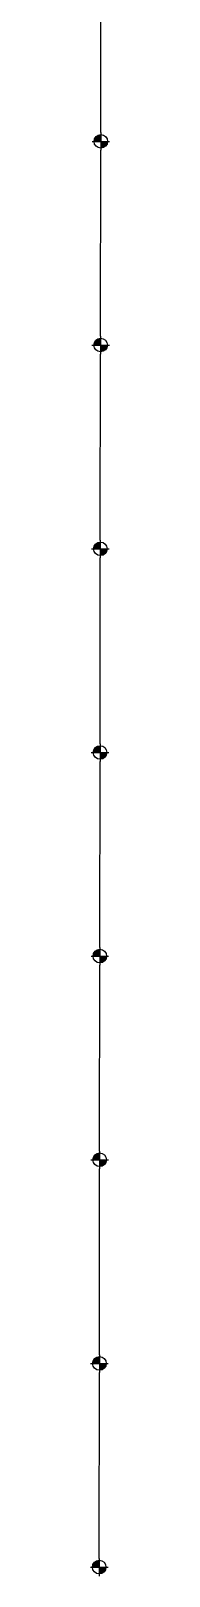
# Model space of a CAD drawing. Header units: millimetres. Extents: x 122681 to 489967, y 7796 to 82317.
# Drawn here: x 122681 to 122862, y 37076 to 51612 of the extents above; entities that cross this region are included whole.
import ezdxf

# ---------------------------------------------------------------- set-up
doc = ezdxf.new("R2010")
doc.units = ezdxf.units.MM
doc.layers.add('PDF_R-SKYR-TEXTI', color=7, linetype='Continuous')

msp = doc.modelspace()

# ---------------------------------------------------------------- linework, layer by layer
at = {"color": 7, "linetype": 'Continuous', "lineweight": 25}
for p, q in [((122778, 50655), (122780, 52405)), ((122776, 48739), (122778, 50489)), ((122774, 46822), (122776, 48572)), ((122772, 44906), (122774, 46656)), ((122770, 42990), (122772, 44740)), ((122768, 41074), (122770, 42824)), ((122766, 39158), (122768, 40908)), ((122764, 37242), (122766, 38992))]:
    msp.add_line(p, q, dxfattribs=at)
at = {"layer": 'PDF_R-SKYR-TEXTI', "lineweight": 25}
for points in [[(122778, 50655), (122778, 50489)], [(122696, 50572), (122862, 50572)], [(122776, 48739), (122776, 48572)], [(122694, 48656), (122860, 48656)], [(122774, 46822), (122774, 46656)], [(122691, 46740), (122858, 46740)], [(122689, 44824), (122856, 44824)], [(122772, 44906), (122772, 44740)], [(122687, 42908), (122853, 42908)], [(122770, 42990), (122770, 42824)], [(122768, 41074), (122768, 40908)], [(122685, 40992), (122851, 40991)], [(122766, 39158), (122766, 38992)], [(122683, 39075), (122849, 39075)], [(122764, 37242), (122764, 37076)], [(122681, 37159), (122847, 37159)]]:
    msp.add_lwpolyline(points, dxfattribs=at)
for centre in [(122779, 50573), (122777, 48657), (122775, 46740), (122772, 44824), (122770, 42908), (122768, 40992), (122766, 39076), (122764, 37160)]:
    msp.add_circle(centre, 64, dxfattribs=at)
at = {"layer": 'PDF_R-SKYR-TEXTI', "transparency": 33554559}
for points in [[(122719, 50593), (122716, 50583), (122716, 50572)], [(122719, 50593), (122719, 50572), (122716, 50572)], [(122723, 50572), (122723, 50604), (122719, 50572)], [(122723, 50604), (122719, 50572), (122719, 50593)], [(122729, 50572), (122730, 50614), (122723, 50572)], [(122730, 50614), (122723, 50572), (122723, 50604)], [(122738, 50572), (122738, 50621), (122729, 50572)], [(122738, 50621), (122729, 50572), (122730, 50614)], [(122746, 50572), (122746, 50627), (122738, 50572)], [(122746, 50627), (122738, 50572), (122738, 50621)], [(122757, 50572), (122757, 50633), (122746, 50572)], [(122757, 50633), (122746, 50572), (122746, 50627)], [(122768, 50572), (122768, 50635), (122757, 50572)], [(122768, 50635), (122757, 50572), (122757, 50633)], [(122778, 50572), (122778, 50636), (122768, 50572)], [(122778, 50636), (122768, 50572), (122768, 50635)], [(122716, 50583), (122716, 50572), (122715, 50572)], [(122791, 50510), (122791, 50572), (122778, 50508)], [(122791, 50572), (122778, 50508), (122778, 50572)], [(122802, 50513), (122802, 50572), (122791, 50510)], [(122802, 50572), (122791, 50510), (122791, 50572)], [(122814, 50519), (122814, 50572), (122802, 50513)], [(122814, 50572), (122802, 50513), (122802, 50572)], [(122824, 50527), (122824, 50572), (122814, 50519)], [(122824, 50572), (122814, 50519), (122814, 50572)], [(122832, 50536), (122832, 50572), (122824, 50527)], [(122832, 50572), (122824, 50527), (122824, 50572)], [(122837, 50548), (122837, 50572), (122832, 50536)], [(122837, 50572), (122832, 50536), (122832, 50572)], [(122842, 50559), (122842, 50572), (122837, 50548)], [(122842, 50572), (122837, 50548), (122837, 50572)], [(122843, 50572), (122842, 50559), (122842, 50572)], [(122736, 48656), (122736, 48705), (122727, 48656)], [(122736, 48705), (122727, 48656), (122727, 48697)], [(122744, 48656), (122744, 48711), (122736, 48656)], [(122744, 48711), (122736, 48656), (122736, 48705)], [(122755, 48656), (122755, 48716), (122744, 48656)], [(122755, 48716), (122744, 48656), (122744, 48711)], [(122765, 48656), (122766, 48719), (122755, 48656)], [(122766, 48719), (122755, 48656), (122755, 48716)], [(122776, 48656), (122776, 48720), (122765, 48656)], [(122776, 48720), (122765, 48656), (122766, 48719)], [(122714, 48667), (122714, 48656), (122713, 48656)], [(122717, 48677), (122714, 48667), (122714, 48656)], [(122717, 48677), (122717, 48656), (122714, 48656)], [(122721, 48656), (122721, 48688), (122717, 48656)], [(122721, 48688), (122717, 48656), (122717, 48677)], [(122727, 48656), (122727, 48697), (122721, 48656)], [(122727, 48697), (122721, 48656), (122721, 48688)], [(122789, 48594), (122789, 48656), (122776, 48592)], [(122789, 48656), (122776, 48592), (122776, 48656)], [(122800, 48597), (122800, 48656), (122789, 48594)], [(122800, 48656), (122789, 48594), (122789, 48656)], [(122812, 48603), (122812, 48656), (122800, 48597)], [(122812, 48656), (122800, 48597), (122800, 48656)], [(122822, 48611), (122822, 48656), (122812, 48603)], [(122822, 48656), (122812, 48603), (122812, 48656)], [(122830, 48620), (122830, 48656), (122822, 48611)], [(122830, 48656), (122822, 48611), (122822, 48656)], [(122835, 48632), (122835, 48656), (122830, 48620)], [(122835, 48656), (122830, 48620), (122830, 48656)], [(122840, 48643), (122840, 48656), (122835, 48632)], [(122840, 48656), (122835, 48632), (122835, 48656)], [(122841, 48656), (122840, 48643), (122840, 48656)], [(122712, 46751), (122712, 46740), (122710, 46740)], [(122715, 46761), (122712, 46751), (122712, 46740)], [(122715, 46761), (122715, 46740), (122712, 46740)], [(122719, 46740), (122719, 46772), (122715, 46740)], [(122719, 46772), (122715, 46740), (122715, 46761)], [(122725, 46740), (122725, 46781), (122719, 46740)], [(122725, 46781), (122719, 46740), (122719, 46772)], [(122734, 46740), (122734, 46789), (122725, 46740)], [(122734, 46789), (122725, 46740), (122725, 46781)], [(122742, 46740), (122742, 46795), (122734, 46740)], [(122742, 46795), (122734, 46740), (122734, 46789)], [(122753, 46740), (122753, 46800), (122742, 46740)], [(122753, 46800), (122742, 46740), (122742, 46795)], [(122763, 46740), (122763, 46802), (122753, 46740)], [(122763, 46802), (122753, 46740), (122753, 46800)], [(122774, 46740), (122774, 46803), (122763, 46740)], [(122774, 46803), (122763, 46740), (122763, 46802)], [(122787, 46677), (122787, 46740), (122774, 46675)], [(122787, 46740), (122774, 46675), (122774, 46740)], [(122798, 46681), (122798, 46740), (122787, 46677)], [(122798, 46740), (122787, 46677), (122787, 46740)], [(122810, 46687), (122810, 46740), (122798, 46681)], [(122810, 46740), (122798, 46681), (122798, 46740)], [(122819, 46694), (122820, 46740), (122810, 46687)], [(122820, 46740), (122810, 46687), (122810, 46740)], [(122828, 46704), (122828, 46740), (122819, 46694)], [(122828, 46740), (122819, 46694), (122820, 46740)], [(122833, 46716), (122833, 46740), (122828, 46704)], [(122833, 46740), (122828, 46704), (122828, 46740)], [(122837, 46727), (122837, 46740), (122833, 46716)], [(122837, 46740), (122833, 46716), (122833, 46740)], [(122839, 46740), (122837, 46727), (122837, 46740)], [(122709, 44834), (122709, 44824), (122708, 44824)], [(122713, 44845), (122709, 44834), (122709, 44824)], [(122713, 44845), (122713, 44824), (122709, 44824)], [(122717, 44824), (122717, 44856), (122713, 44824)], [(122717, 44856), (122713, 44824), (122713, 44845)], [(122723, 44824), (122723, 44865), (122717, 44824)], [(122723, 44865), (122717, 44824), (122717, 44856)], [(122732, 44824), (122732, 44873), (122723, 44824)], [(122732, 44873), (122723, 44824), (122723, 44865)], [(122740, 44824), (122740, 44879), (122732, 44824)], [(122740, 44879), (122732, 44824), (122732, 44873)], [(122751, 44824), (122751, 44884), (122740, 44824)], [(122751, 44884), (122740, 44824), (122740, 44879)], [(122761, 44824), (122761, 44886), (122751, 44824)], [(122761, 44886), (122751, 44824), (122751, 44884)], [(122772, 44824), (122772, 44887), (122761, 44824)], [(122772, 44887), (122761, 44824), (122761, 44886)], [(122785, 44761), (122785, 44824), (122772, 44759)], [(122785, 44824), (122772, 44759), (122772, 44824)], [(122796, 44764), (122796, 44824), (122785, 44761)], [(122796, 44824), (122785, 44761), (122785, 44824)], [(122808, 44771), (122808, 44824), (122796, 44764)], [(122808, 44824), (122796, 44764), (122796, 44824)], [(122817, 44778), (122817, 44824), (122808, 44771)], [(122817, 44824), (122808, 44771), (122808, 44824)], [(122826, 44788), (122826, 44824), (122817, 44778)], [(122826, 44824), (122817, 44778), (122817, 44824)], [(122831, 44799), (122831, 44824), (122826, 44788)], [(122831, 44824), (122826, 44788), (122826, 44824)], [(122835, 44811), (122835, 44824), (122831, 44799)], [(122835, 44824), (122831, 44799), (122831, 44824)], [(122836, 44824), (122835, 44811), (122835, 44824)], [(122707, 42918), (122707, 42908), (122706, 42908)], [(122711, 42929), (122707, 42918), (122707, 42908)], [(122711, 42929), (122711, 42908), (122707, 42908)], [(122715, 42908), (122715, 42939), (122711, 42908)], [(122715, 42939), (122711, 42908), (122711, 42929)], [(122721, 42908), (122721, 42949), (122715, 42908)], [(122721, 42949), (122715, 42908), (122715, 42939)], [(122730, 42908), (122730, 42956), (122721, 42908)], [(122730, 42956), (122721, 42908), (122721, 42949)], [(122738, 42908), (122738, 42963), (122730, 42908)], [(122738, 42963), (122730, 42908), (122730, 42956)], [(122749, 42908), (122749, 42968), (122738, 42908)], [(122749, 42968), (122738, 42908), (122738, 42963)], [(122759, 42908), (122759, 42970), (122749, 42908)], [(122759, 42970), (122749, 42908), (122749, 42968)], [(122770, 42908), (122770, 42971), (122759, 42908)], [(122770, 42971), (122759, 42908), (122759, 42970)], [(122782, 42845), (122783, 42908), (122770, 42843)], [(122783, 42908), (122770, 42843), (122770, 42908)], [(122794, 42848), (122794, 42908), (122782, 42845)], [(122794, 42908), (122782, 42845), (122783, 42908)], [(122806, 42855), (122806, 42908), (122794, 42848)], [(122806, 42908), (122794, 42848), (122794, 42908)], [(122815, 42862), (122815, 42908), (122806, 42855)], [(122815, 42908), (122806, 42855), (122806, 42908)], [(122824, 42872), (122824, 42908), (122815, 42862)], [(122824, 42908), (122815, 42862), (122815, 42908)], [(122829, 42883), (122829, 42908), (122824, 42872)], [(122829, 42908), (122824, 42872), (122824, 42908)], [(122833, 42895), (122833, 42908), (122829, 42883)], [(122833, 42908), (122829, 42883), (122829, 42908)], [(122834, 42908), (122833, 42895), (122833, 42908)], [(122705, 41002), (122705, 40992), (122704, 40992)], [(122709, 41013), (122705, 41002), (122705, 40992)], [(122709, 41013), (122708, 40992), (122705, 40992)], [(122713, 40992), (122713, 41023), (122708, 40992)], [(122713, 41023), (122708, 40992), (122709, 41013)], [(122719, 40992), (122719, 41033), (122713, 40992)], [(122719, 41033), (122713, 40992), (122713, 41023)], [(122728, 40992), (122728, 41040), (122719, 40992)], [(122728, 41040), (122719, 40992), (122719, 41033)], [(122736, 40992), (122736, 41047), (122728, 40992)], [(122736, 41047), (122728, 40992), (122728, 41040)], [(122747, 40991), (122747, 41052), (122736, 40992)], [(122747, 41052), (122736, 40992), (122736, 41047)], [(122757, 40991), (122757, 41054), (122747, 40991)], [(122757, 41054), (122747, 40991), (122747, 41052)], [(122768, 40991), (122768, 41055), (122757, 40991)], [(122768, 41055), (122757, 40991), (122757, 41054)], [(122780, 40929), (122780, 40991), (122768, 40927)], [(122780, 40991), (122768, 40927), (122768, 40991)], [(122792, 40932), (122792, 40991), (122780, 40929)], [(122792, 40991), (122780, 40929), (122780, 40991)], [(122804, 40939), (122804, 40991), (122792, 40932)], [(122804, 40991), (122792, 40932), (122792, 40991)], [(122813, 40946), (122813, 40991), (122804, 40939)], [(122813, 40991), (122804, 40939), (122804, 40991)], [(122822, 40955), (122822, 40991), (122813, 40946)], [(122822, 40991), (122813, 40946), (122813, 40991)], [(122827, 40967), (122827, 40991), (122822, 40955)], [(122827, 40991), (122822, 40955), (122822, 40991)], [(122831, 40979), (122831, 40991), (122827, 40967)], [(122831, 40991), (122827, 40967), (122827, 40991)], [(122832, 40991), (122831, 40979), (122831, 40991)], [(122711, 39075), (122711, 39107), (122706, 39075)], [(122711, 39107), (122706, 39075), (122706, 39097)], [(122717, 39075), (122717, 39117), (122711, 39075)], [(122717, 39117), (122711, 39075), (122711, 39107)], [(122725, 39075), (122726, 39124), (122717, 39075)], [(122726, 39124), (122717, 39075), (122717, 39117)], [(122734, 39075), (122734, 39130), (122725, 39075)], [(122734, 39130), (122725, 39075), (122726, 39124)], [(122745, 39075), (122745, 39136), (122734, 39075)], [(122745, 39136), (122734, 39075), (122734, 39130)], [(122755, 39075), (122755, 39138), (122745, 39075)], [(122755, 39138), (122745, 39075), (122745, 39136)], [(122766, 39075), (122766, 39139), (122755, 39075)], [(122766, 39139), (122755, 39075), (122755, 39138)], [(122703, 39086), (122703, 39075), (122702, 39075)], [(122706, 39097), (122703, 39086), (122703, 39075)], [(122706, 39097), (122706, 39075), (122703, 39075)], [(122778, 39013), (122778, 39075), (122766, 39011)], [(122778, 39075), (122766, 39011), (122766, 39075)], [(122790, 39016), (122790, 39075), (122778, 39013)], [(122790, 39075), (122778, 39013), (122778, 39075)], [(122802, 39022), (122802, 39075), (122790, 39016)], [(122802, 39075), (122790, 39016), (122790, 39075)], [(122811, 39030), (122811, 39075), (122802, 39022)], [(122811, 39075), (122802, 39022), (122802, 39075)], [(122820, 39039), (122820, 39075), (122811, 39030)], [(122820, 39075), (122811, 39030), (122811, 39075)], [(122825, 39051), (122825, 39075), (122820, 39039)], [(122825, 39075), (122820, 39039), (122820, 39075)], [(122829, 39063), (122829, 39075), (122825, 39051)], [(122829, 39075), (122825, 39051), (122825, 39075)], [(122830, 39075), (122829, 39063), (122829, 39075)], [(122732, 37159), (122732, 37214), (122723, 37159)], [(122732, 37214), (122723, 37159), (122723, 37208)], [(122742, 37159), (122743, 37220), (122732, 37159)], [(122743, 37220), (122732, 37159), (122732, 37214)], [(122753, 37159), (122753, 37222), (122742, 37159)], [(122753, 37222), (122742, 37159), (122743, 37220)], [(122764, 37159), (122764, 37223), (122753, 37159)], [(122764, 37223), (122753, 37159), (122753, 37222)], [(122701, 37170), (122701, 37159), (122700, 37159)], [(122704, 37180), (122701, 37170), (122701, 37159)], [(122704, 37180), (122704, 37159), (122701, 37159)], [(122709, 37159), (122709, 37191), (122704, 37159)], [(122709, 37191), (122704, 37159), (122704, 37180)], [(122715, 37159), (122715, 37200), (122709, 37159)], [(122715, 37200), (122709, 37159), (122709, 37191)], [(122723, 37159), (122723, 37208), (122715, 37159)], [(122723, 37208), (122715, 37159), (122715, 37200)], [(122776, 37097), (122776, 37159), (122764, 37095)], [(122776, 37159), (122764, 37095), (122764, 37159)], [(122788, 37100), (122788, 37159), (122776, 37097)], [(122788, 37159), (122776, 37097), (122776, 37159)], [(122800, 37106), (122800, 37159), (122788, 37100)], [(122800, 37159), (122788, 37100), (122788, 37159)], [(122809, 37114), (122809, 37159), (122800, 37106)], [(122809, 37159), (122800, 37106), (122800, 37159)], [(122818, 37123), (122818, 37159), (122809, 37114)], [(122818, 37159), (122809, 37114), (122809, 37159)], [(122823, 37135), (122823, 37159), (122818, 37123)], [(122823, 37159), (122818, 37123), (122818, 37159)], [(122827, 37146), (122827, 37159), (122823, 37135)], [(122827, 37159), (122823, 37135), (122823, 37159)], [(122828, 37159), (122827, 37146), (122827, 37159)]]:
    msp.add_solid(points, dxfattribs=at)

doc.saveas('drawing.dxf')
